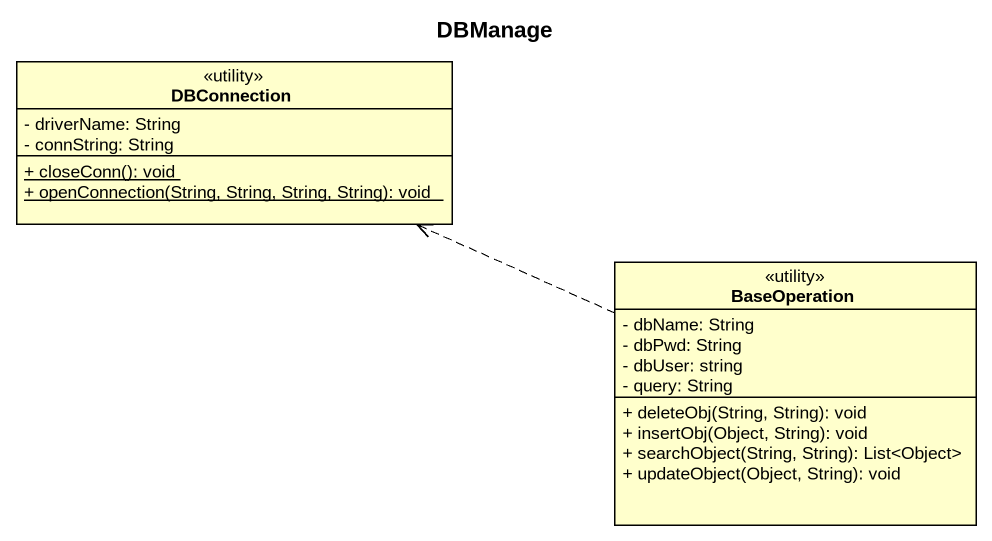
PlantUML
@startuml
title DBManage
hide circle
hide empty members
skinparam classAttributeIconSize 0
class DBConnection <<utility>> {
  - driverName: String
  - connString: String
  {static} + closeConn(): void
  {static} + openConnection(String, String, String, String): void
}
class BaseOperation <<utility>> {
  - dbName: String
  - dbPwd: String
  - dbUser: string
  - query: String
  + deleteObj(String, String): void
  + insertObj(Object, String): void
  + searchObject(String, String): List<Object>
  + updateObject(Object, String): void
}
BaseOperation .left.> DBConnection
@enduml
